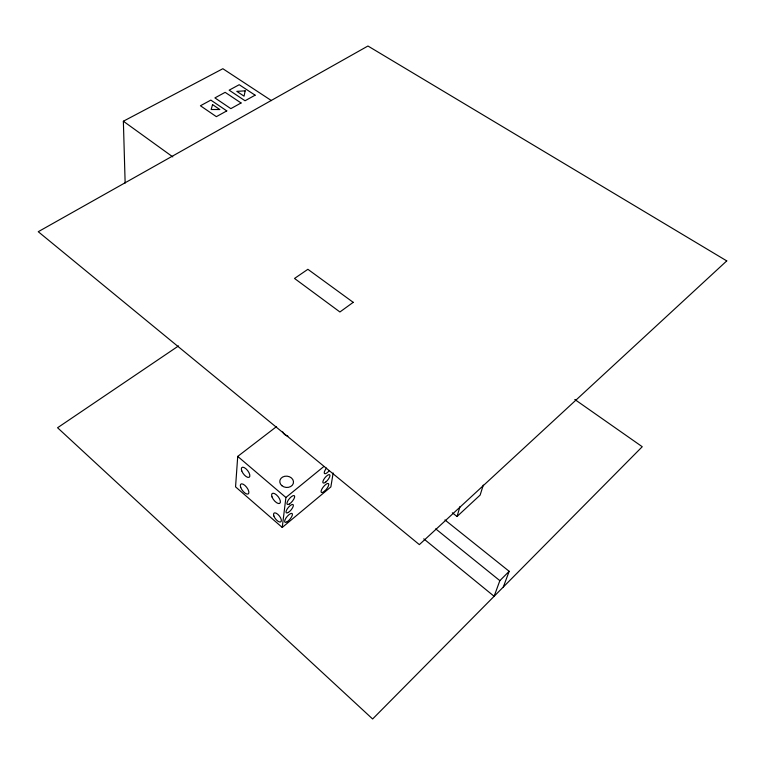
<?xml version="1.0" encoding="UTF-8"?>
<svg xmlns="http://www.w3.org/2000/svg" width="765" height="765" viewBox="0 0 765 765"><rect width="100%" height="100%" fill="white"/><g stroke="black" fill="none" stroke-linecap="round" stroke-linejoin="round"><path stroke-width="1.15" d="M276.586 426.564L237.724 456.409L235.553 486.856L282.237 527.448L330.853 486.932L333.157 472.98M282.237 527.448L285.909 497.489L323.834 466.516M452.354 512.808L457.03 516.509L459.995 506.564M483.289 485.077L480.143 495.07L457.03 516.509M444.934 519.932L509.174 571.302L499.851 580.654L494.123 596.298L423.772 538.847M503.322 587.004L509.174 571.302M178.532 345.923L57.566 427.75L372.622 718.985L642.246 446.722L574.811 399.493M125.144 183.074L123.366 121.224L222.854 68.716L271.46 100.617M123.366 121.224L172.775 156.873M435.696 528.864L499.851 580.654M237.724 456.409L285.909 497.489M287.936 436.146A7.239 5.738 7 0 1 282.754 431.89M329.275 470.628A5.384 1.865 -51.3 0 1 324.494 473.535A5.384 1.865 -51.3 0 1 326.521 468.094M245.173 90.844L244.064 96.17L236.815 91.36L245.173 90.844M212.555 104.604L211.159 109.5L219.823 109.529L212.555 104.604M726.75 260.894L419.363 544.632L38.25 231.709L367.946 46.015L726.75 260.894M353.21 302.338L339.918 311.977L294.515 278.45L307.884 269.309L353.21 302.338M226.775 110.896L216.371 116.663L200.43 105.761L210.834 100.11L226.775 110.896M241.061 102.979L230.839 108.64L214.908 97.901L225.149 92.345L241.061 102.979M255.108 95.185L245.058 100.76L229.156 90.174L239.216 84.714L255.108 95.185M281.874 485.679A6.885 5.651 7.3 0 0 293.301 483.451A6.885 5.651 7.3 0 0 284.752 476.279A6.885 5.651 7.3 0 0 281.874 485.679M289.39 503.963A5.613 1.979 -50.5 0 0 294.63 496.16A5.613 1.979 -50.5 0 0 288.367 499.994A5.613 1.979 -50.5 0 0 289.39 503.963M288.357 512.416A5.336 1.855 -50.4 0 0 293.339 505.005A5.336 1.855 -50.4 0 0 287.382 508.696A5.336 1.855 -50.4 0 0 288.357 512.416M287.105 521.797A5.671 1.96 -50.3 0 0 292.402 513.927A5.671 1.96 -50.3 0 0 286.062 517.905A5.671 1.96 -50.3 0 0 287.105 521.797M325.871 481.94A5.269 1.807 -51.2 0 0 329.705 474.769A5.269 1.807 -51.2 0 0 323.557 479.837A5.269 1.807 -51.2 0 0 325.871 481.94M324.379 491.302A5.671 1.922 -51.1 0 0 328.501 483.604A5.671 1.922 -51.1 0 0 321.874 489.093A5.671 1.922 -51.1 0 0 324.379 491.302M241.769 470.934A6.101 2.677 52.8 0 0 249.132 477.284A6.101 2.677 52.8 0 0 245.909 468.735A6.101 2.677 52.8 0 0 241.769 470.934M272.005 496.896A6.216 2.754 51.9 0 0 279.608 503.437A6.216 2.754 51.9 0 0 276.433 494.85A6.216 2.754 51.9 0 0 272.005 496.896M240.745 487.525A6.168 2.658 52.6 0 0 248.166 493.989A6.168 2.658 52.6 0 0 244.915 485.421A6.168 2.658 52.6 0 0 240.745 487.525M273.88 516.04A5.546 2.419 51.7 0 0 280.65 521.94A5.546 2.419 51.7 0 0 277.829 514.338A5.546 2.419 51.7 0 0 273.88 516.04"/></g></svg>
